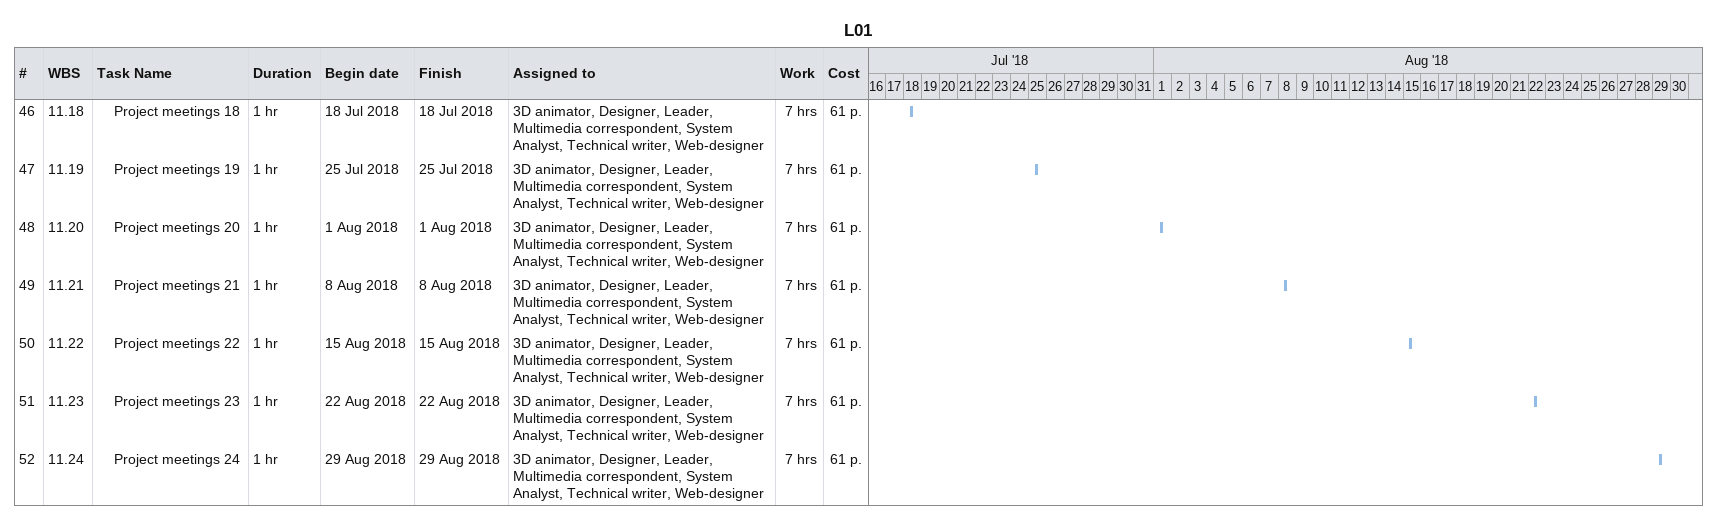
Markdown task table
L01

| ID | WBS | Task | Duration | Start | Finish | Resources | Work (h) | Cost (p.) |
|---|---|---|---|---|---|---|---|---|
| 46 | 11.18 | Project meetings 18 | 1h | 2018-07-18 | 2018-07-18 | 3D animator, Designer, Leader, Multimedia correspondent, System Analyst, Technical writer, Web-designer | 7 | 61 |
| 47 | 11.19 | Project meetings 19 | 1h | 2018-07-25 | 2018-07-25 | 3D animator, Designer, Leader, Multimedia correspondent, System Analyst, Technical writer, Web-designer | 7 | 61 |
| 48 | 11.20 | Project meetings 20 | 1h | 2018-08-01 | 2018-08-01 | 3D animator, Designer, Leader, Multimedia correspondent, System Analyst, Technical writer, Web-designer | 7 | 61 |
| 49 | 11.21 | Project meetings 21 | 1h | 2018-08-08 | 2018-08-08 | 3D animator, Designer, Leader, Multimedia correspondent, System Analyst, Technical writer, Web-designer | 7 | 61 |
| 50 | 11.22 | Project meetings 22 | 1h | 2018-08-15 | 2018-08-15 | 3D animator, Designer, Leader, Multimedia correspondent, System Analyst, Technical writer, Web-designer | 7 | 61 |
| 51 | 11.23 | Project meetings 23 | 1h | 2018-08-22 | 2018-08-22 | 3D animator, Designer, Leader, Multimedia correspondent, System Analyst, Technical writer, Web-designer | 7 | 61 |
| 52 | 11.24 | Project meetings 24 | 1h | 2018-08-29 | 2018-08-29 | 3D animator, Designer, Leader, Multimedia correspondent, System Analyst, Technical writer, Web-designer | 7 | 61 |
